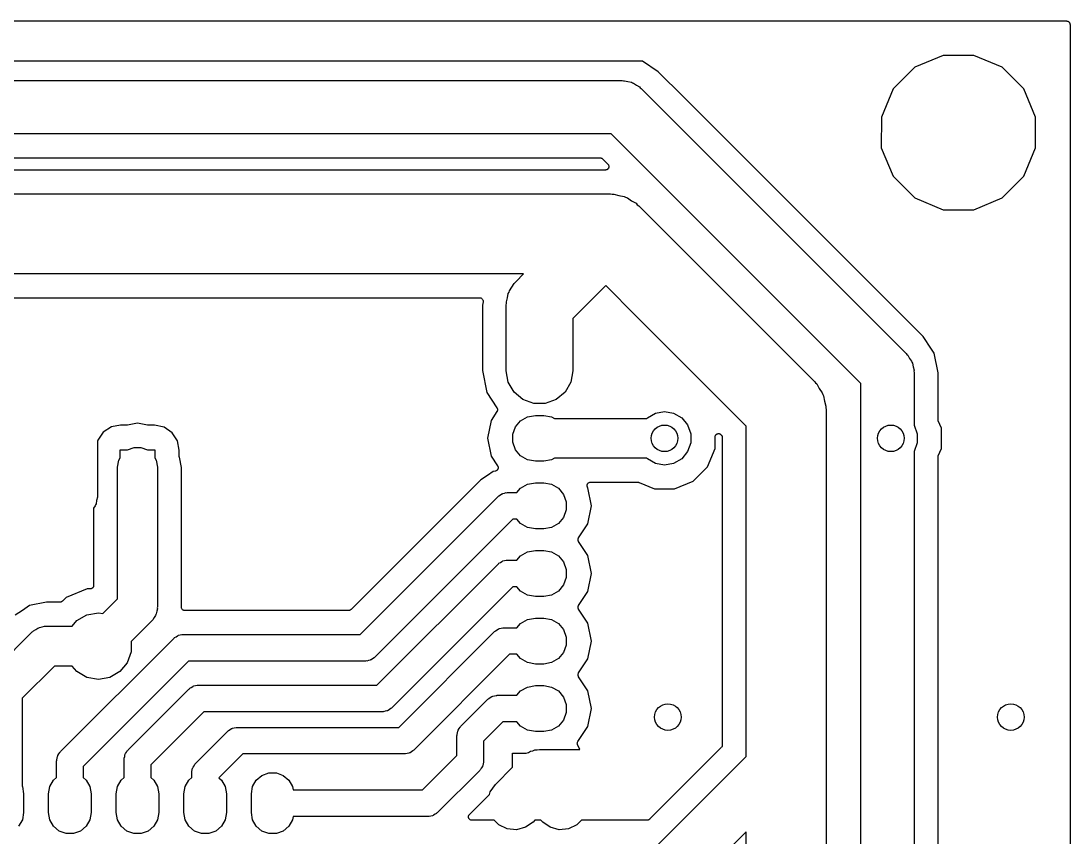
# Model space of a CAD drawing. Extents: x 59.5 to 137.3, y -94.9 to -24.1.
# Drawn here: x 97.85 to 137.29, y -54.8 to -24.13 of the extents above; entities that cross this region are included whole.
import ezdxf

# ---------------------------------------------------------------- set-up
doc = ezdxf.new("R2010")
doc.units = 0
doc.header["$MEASUREMENT"] = 0
doc.layers.add('BLACK', color=7, linetype='CONTINUOUS')

msp = doc.modelspace()

# ---------------------------------------------------------------- linework, layer by layer
at = {"layer": 'Black'}
for p, q in [((59.751, -24.1275), (137.162, -24.1275)), ((137.162, -24.1275), (137.173, -24.1294)), ((137.173, -24.1294), (137.185, -24.1294)), ((137.185, -24.1294), (137.195, -24.1332)), ((137.195, -24.1332), (137.206, -24.1352)), ((137.206, -24.1352), (137.216, -24.1407)), ((137.216, -24.1407), (137.226, -24.1445)), ((137.226, -24.1445), (137.235, -24.1517)), ((137.235, -24.1517), (137.244, -24.1572)), ((137.244, -24.1572), (137.251, -24.1657)), ((137.251, -24.1657), (137.26, -24.1729)), ((137.26, -24.1729), (137.265, -24.1825)), ((137.265, -24.1825), (137.272, -24.191)), ((137.272, -24.191), (137.276, -24.2014)), ((137.276, -24.2014), (137.282, -24.2111)), ((137.282, -24.2111), (137.284, -24.222)), ((137.284, -24.222), (137.288, -24.2324)), ((137.288, -24.2324), (137.288, -24.2436)), ((137.288, -24.2436), (137.29, -24.2545)), ((137.29, -24.2545), (137.29, -94.7445)), ((132.522, -25.4205), (131.455, -25.8611)), ((133.675, -25.4215), (132.522, -25.4205)), ((134.741, -25.8639), (133.675, -25.4215)), ((121.225, -25.642), (77.7201, -25.642)), ((121.812, -26.0338), (121.225, -25.642)), ((131.455, -25.8611), (130.639, -26.6761)), ((135.556, -26.6804), (134.741, -25.8639)), ((78.486, -26.3685), (120.459, -26.3685)), ((120.459, -26.3685), (120.503, -26.3761)), ((120.503, -26.3761), (120.547, -26.3723)), ((120.547, -26.3723), (120.673, -26.4061)), ((120.673, -26.4061), (120.802, -26.4288)), ((122.755, -26.9775), (121.812, -26.0338)), ((120.802, -26.4288), (120.84, -26.4508)), ((120.84, -26.4508), (120.882, -26.4622)), ((120.882, -26.4622), (120.989, -26.5371)), ((120.989, -26.5371), (121.102, -26.6025)), ((121.102, -26.6025), (121.131, -26.6362)), ((121.131, -26.6362), (121.167, -26.6614)), ((121.167, -26.6614), (122.119, -27.6139)), ((130.639, -26.6761), (130.197, -27.7416)), ((135.997, -27.7467), (135.556, -26.6804)), ((122.756, -26.9775), (122.755, -26.9775)), ((124.788, -29.0103), (122.756, -26.9775)), ((122.119, -27.6139), (122.119, -27.6139)), ((122.119, -27.6139), (131.136, -36.6309)), ((130.197, -27.7416), (130.195, -28.8953)), ((135.995, -28.9004), (135.997, -27.7467)), ((120.045, -28.3685), (78.9002, -28.3685)), ((120.705, -29.0281), (120.045, -28.3685)), ((129.429, -37.7522), (120.705, -29.0281)), ((120.705, -29.0281), (120.705, -29.0281)), ((131.764, -35.9857), (124.788, -29.0103)), ((124.788, -29.0103), (124.788, -29.0103)), ((130.195, -28.8953), (130.636, -29.9616)), ((135.553, -29.9659), (135.995, -28.9004)), ((83.1124, -29.2685), (119.62, -29.2685)), ((119.62, -29.2685), (119.625, -29.2695)), ((119.625, -29.2695), (119.631, -29.269)), ((119.631, -29.269), (119.647, -29.2733)), ((119.647, -29.2733), (119.663, -29.2762)), ((119.663, -29.2762), (119.668, -29.279)), ((119.668, -29.279), (119.674, -29.2804)), ((119.674, -29.2804), (119.687, -29.2899)), ((119.687, -29.2899), (119.702, -29.2982)), ((119.702, -29.2982), (119.705, -29.3025)), ((119.705, -29.3025), (119.71, -29.3057)), ((119.71, -29.3057), (119.918, -29.5142)), ((119.918, -29.5142), (119.928, -29.5278)), ((119.928, -29.5278), (119.938, -29.5405)), ((119.938, -29.5405), (119.94, -29.5457)), ((119.94, -29.5457), (119.943, -29.5503)), ((119.943, -29.5503), (119.948, -29.5664)), ((119.948, -29.5664), (119.953, -29.5819)), ((119.828, -29.731), (90.9445, -29.731)), ((119.845, -29.7281), (119.828, -29.731)), ((119.861, -29.7267), (119.845, -29.7281)), ((119.866, -29.7243), (119.861, -29.7267)), ((119.872, -29.7233), (119.866, -29.7243)), ((119.886, -29.715), (119.872, -29.7233)), ((119.901, -29.708), (119.886, -29.715)), ((119.905, -29.7041), (119.901, -29.708)), ((119.91, -29.7013), (119.905, -29.7041)), ((119.921, -29.6886), (119.91, -29.7013)), ((119.932, -29.6768), (119.921, -29.6886)), ((119.935, -29.6718), (119.932, -29.6768)), ((119.938, -29.6675), (119.935, -29.6718)), ((119.944, -29.6519), (119.938, -29.6675)), ((119.951, -29.6369), (119.944, -29.6519)), ((119.952, -29.6313), (119.951, -29.6369)), ((119.953, -29.6261), (119.952, -29.6313)), ((119.953, -29.5819), (119.953, -29.5875)), ((119.953, -29.5875), (119.955, -29.5929)), ((119.955, -29.5929), (119.953, -29.6095)), ((119.953, -29.6095), (119.953, -29.6261)), ((130.636, -29.9616), (131.451, -30.7781)), ((134.737, -30.7809), (135.553, -29.9659)), ((90.932, -30.631), (120.015, -30.631)), ((120.015, -30.631), (120.08, -30.6425)), ((120.08, -30.6425), (120.146, -30.6367)), ((120.146, -30.6367), (120.335, -30.6874)), ((120.335, -30.6874), (120.528, -30.7215)), ((120.528, -30.7215), (120.585, -30.7545)), ((120.585, -30.7545), (120.649, -30.7715)), ((120.649, -30.7715), (120.809, -30.8839)), ((120.809, -30.8839), (120.979, -30.9819)), ((120.979, -30.9819), (121.022, -31.0325)), ((121.022, -31.0325), (121.076, -31.0703)), ((121.076, -31.0703), (123.108, -33.1023)), ((131.451, -30.7781), (132.517, -31.2205)), ((133.67, -31.2215), (134.737, -30.7809)), ((132.517, -31.2205), (133.67, -31.2215)), ((123.108, -33.1023), (127.68, -37.6743)), ((116.747, -33.631), (91.5533, -33.631)), ((116.433, -33.9592), (116.464, -33.9141)), ((116.464, -33.9141), (116.747, -33.631)), ((116.201, -34.3228), (116.215, -34.2697)), ((116.215, -34.2697), (116.309, -34.136)), ((116.309, -34.136), (116.39, -33.9945)), ((116.39, -33.9945), (116.433, -33.9592)), ((119.838, -34.0755), (118.598, -35.3158)), ((120.986, -35.2237), (119.838, -34.0755)), ((91.9787, -34.531), (115.099, -34.531)), ((115.099, -34.531), (115.1, -34.5312)), ((115.1, -34.5312), (115.102, -34.531)), ((115.102, -34.531), (115.122, -34.5351)), ((115.122, -34.5351), (115.142, -34.5387)), ((115.142, -34.5387), (115.143, -34.5394)), ((115.143, -34.5394), (115.145, -34.5396)), ((115.145, -34.5396), (115.163, -34.5504)), ((115.163, -34.5504), (115.18, -34.5607)), ((115.18, -34.5607), (115.181, -34.5618)), ((115.181, -34.5618), (115.183, -34.5625)), ((115.183, -34.5625), (115.196, -34.5786)), ((115.196, -34.5786), (115.209, -34.5945)), ((115.223, -34.6828), (115.198, -34.8105)), ((115.209, -34.5945), (115.209, -34.5958)), ((115.209, -34.5958), (115.21, -34.5969)), ((115.21, -34.5969), (115.217, -34.6165)), ((115.217, -34.6165), (115.224, -34.6359)), ((115.224, -34.6801), (115.223, -34.6814)), ((115.223, -34.6814), (115.223, -34.6828)), ((115.224, -34.6359), (115.224, -34.6374)), ((115.224, -34.6374), (115.224, -34.6387)), ((115.224, -34.6387), (115.224, -34.6594)), ((115.224, -34.6594), (115.224, -34.6801)), ((116.103, -34.6891), (116.145, -34.5313)), ((116.108, -34.7438), (116.103, -34.6891)), ((116.145, -34.5313), (116.173, -34.3705)), ((116.173, -34.3705), (116.201, -34.3228)), ((115.198, -34.8105), (115.198, -37.262)), ((116.098, -34.798), (116.108, -34.7438)), ((116.098, -37.2745), (116.098, -34.798)), ((118.598, -35.3158), (118.598, -37.2745)), ((125.119, -39.3563), (120.986, -35.2237)), ((132.08, -36.4594), (131.764, -35.9857)), ((131.136, -36.6309), (131.161, -36.6669)), ((131.161, -36.6669), (131.195, -36.6952)), ((132.182, -36.6119), (132.08, -36.4594)), ((132.329, -37.3505), (132.182, -36.6119)), ((131.195, -36.6952), (131.26, -36.8084)), ((131.26, -36.8084), (131.335, -36.9154)), ((131.335, -36.9154), (131.347, -36.9579)), ((131.347, -36.9579), (131.369, -36.996)), ((131.369, -36.996), (131.391, -37.1246)), ((115.198, -37.262), (115.364, -38.0963)), ((116.173, -37.702), (116.098, -37.2745)), ((118.598, -37.2745), (118.523, -37.702)), ((131.391, -37.1246), (131.425, -37.2508)), ((131.425, -37.2508), (131.421, -37.2947)), ((131.421, -37.2947), (131.429, -37.338)), ((131.429, -37.338), (131.429, -39.3227)), ((132.329, -39.1049), (132.329, -37.3505)), ((116.39, -38.078), (116.173, -37.702)), ((118.523, -37.702), (118.306, -38.078)), ((127.68, -37.6743), (127.718, -37.7284)), ((127.718, -37.7284), (127.768, -37.7708)), ((127.768, -37.7708), (127.866, -37.9405)), ((129.429, -39.8145), (129.429, -37.7522)), ((115.364, -38.0963), (115.748, -38.671)), ((116.723, -38.357), (116.39, -38.078)), ((118.306, -38.078), (117.973, -38.357)), ((127.866, -37.9405), (127.978, -38.1011)), ((127.978, -38.1011), (127.996, -38.1648)), ((127.996, -38.1648), (128.029, -38.222)), ((128.029, -38.222), (128.063, -38.415)), ((117.131, -38.5055), (116.723, -38.357)), ((117.565, -38.5055), (117.131, -38.5055)), ((117.973, -38.357), (117.565, -38.5055)), ((128.063, -38.415), (128.113, -38.6043)), ((128.113, -38.6043), (128.108, -38.67)), ((115.748, -38.8121), (115.529, -39.1406)), ((115.748, -38.671), (115.751, -38.6787)), ((115.751, -38.8045), (115.748, -38.8121)), ((115.751, -38.6787), (115.756, -38.6854)), ((115.756, -38.7977), (115.751, -38.8045)), ((115.756, -38.6854), (115.76, -38.6987)), ((115.76, -38.7844), (115.756, -38.7977)), ((115.76, -38.6987), (115.766, -38.7114)), ((115.766, -38.7718), (115.76, -38.7844)), ((115.766, -38.7114), (115.766, -38.7197)), ((115.766, -38.7197), (115.769, -38.7278)), ((115.769, -38.7554), (115.766, -38.7634)), ((115.766, -38.7634), (115.766, -38.7718)), ((115.769, -38.7278), (115.768, -38.7416)), ((115.768, -38.7416), (115.769, -38.7554)), ((116.637, -39.1529), (116.896, -39.003)), ((116.896, -39.003), (117.192, -38.9509)), ((117.192, -38.9509), (117.504, -38.9509)), ((117.504, -38.9509), (117.8, -39.003)), ((117.8, -39.003), (117.906, -39.0645)), ((121.402, -39.0455), (121.704, -38.8712)), ((121.704, -38.8712), (122.047, -38.8107)), ((122.047, -38.8107), (122.39, -38.8712)), ((122.39, -38.8712), (122.692, -39.0455)), ((128.108, -38.67), (128.119, -38.735)), ((128.119, -38.735), (128.119, -51.689)), ((101.252, -39.3887), (100.945, -39.5863)), ((101.597, -39.3239), (101.252, -39.3887)), ((101.833, -39.3239), (101.597, -39.3239)), ((101.846, -39.3217), (101.833, -39.3239)), ((101.858, -39.3214), (101.846, -39.3217)), ((102.235, -39.2465), (101.858, -39.3214)), ((102.612, -39.3214), (102.235, -39.2465)), ((102.624, -39.3217), (102.612, -39.3214)), ((102.637, -39.3239), (102.624, -39.3217)), ((102.872, -39.3239), (102.637, -39.3239)), ((103.242, -39.3987), (102.872, -39.3239)), ((103.543, -39.6042), (103.242, -39.3987)), ((115.529, -39.1406), (115.394, -39.8145)), ((116.341, -39.6645), (116.444, -39.3827)), ((116.444, -39.3827), (116.637, -39.1529)), ((117.906, -39.0645), (121.386, -39.0645)), ((121.386, -39.0645), (121.402, -39.0455)), ((122.692, -39.0455), (122.916, -39.3126)), ((122.916, -39.3126), (123.036, -39.6402)), ((125.119, -51.689), (125.119, -39.3563)), ((131.429, -39.3227), (131.545, -39.6402)), ((132.329, -39.1076), (132.329, -39.1049)), ((132.329, -39.1103), (132.329, -39.1076)), ((132.333, -39.1292), (132.329, -39.1103)), ((132.337, -39.1483), (132.333, -39.1292)), ((132.338, -39.1507), (132.337, -39.1483)), ((132.339, -39.1534), (132.338, -39.1507)), ((132.456, -39.4382), (132.339, -39.1534)), ((100.945, -39.5863), (100.74, -39.887)), ((103.74, -39.9113), (103.543, -39.6042)), ((115.394, -39.8145), (115.529, -40.4884)), ((116.341, -39.9645), (116.341, -39.6645)), ((123.036, -39.6402), (123.036, -39.9888)), ((123.947, -39.7637), (123.95, -39.7474)), ((123.947, -40.1941), (123.947, -39.7637)), ((123.95, -39.7474), (123.951, -39.7309)), ((123.951, -39.7309), (123.954, -39.7258)), ((123.954, -39.7258), (123.955, -39.7202)), ((123.955, -39.7202), (123.963, -39.7059)), ((123.963, -39.7059), (123.97, -39.6909)), ((123.97, -39.6909), (123.974, -39.6869)), ((123.974, -39.6869), (123.977, -39.682)), ((123.977, -39.682), (123.99, -39.6714)), ((123.99, -39.6714), (124.001, -39.6597)), ((124.001, -39.6597), (124.006, -39.6573)), ((124.006, -39.6573), (124.011, -39.6537)), ((124.011, -39.6537), (124.026, -39.6481)), ((124.026, -39.6481), (124.041, -39.6411)), ((124.041, -39.6411), (124.047, -39.6406)), ((124.047, -39.6406), (124.052, -39.6387)), ((124.052, -39.6387), (124.069, -39.6387)), ((124.069, -39.6387), (124.085, -39.6372)), ((124.085, -39.6372), (124.091, -39.6387)), ((124.091, -39.6387), (124.096, -39.6387)), ((124.096, -39.6387), (124.112, -39.6444)), ((124.112, -39.6444), (124.128, -39.6487)), ((124.128, -39.6487), (124.132, -39.6519)), ((124.132, -39.6519), (124.138, -39.6538)), ((124.138, -39.6538), (124.15, -39.6645)), ((124.15, -39.6645), (124.164, -39.674)), ((124.164, -39.674), (124.182, -39.6919)), ((124.182, -39.6919), (124.185, -39.6965)), ((124.185, -39.6965), (124.189, -39.7001)), ((124.189, -39.7001), (124.198, -39.7145)), ((124.198, -39.7145), (124.207, -39.728)), ((124.207, -39.728), (124.209, -39.7334)), ((124.209, -39.7334), (124.211, -39.7383)), ((124.211, -39.7383), (124.214, -39.7546)), ((124.214, -39.7546), (124.219, -39.7706)), ((124.219, -39.7706), (124.218, -39.7762)), ((124.218, -39.7762), (124.219, -39.7817)), ((124.219, -39.7817), (124.219, -51.3494)), ((129.429, -58.0373), (129.429, -39.8145)), ((131.545, -39.6402), (131.545, -39.9888)), ((132.456, -40.1941), (132.456, -39.4382)), ((100.74, -39.887), (100.735, -39.9105)), ((100.735, -39.9105), (100.735, -40.894)), ((101.861, -40.244), (102.105, -40.1554)), ((102.105, -40.1554), (102.365, -40.1554)), ((102.365, -40.1554), (102.609, -40.244)), ((103.805, -40.2558), (103.74, -39.9113)), ((116.444, -40.2463), (116.341, -39.9645)), ((123.036, -39.9888), (122.916, -40.3164)), ((123.657, -40.8922), (123.947, -40.1941)), ((131.545, -39.9888), (131.429, -40.3063)), ((132.339, -40.4758), (132.456, -40.1941)), ((101.53, -40.6375), (101.585, -40.5426)), ((101.585, -40.5426), (101.585, -40.244)), ((101.585, -40.244), (101.861, -40.244)), ((102.609, -40.244), (102.885, -40.244)), ((102.885, -40.244), (102.885, -40.5426)), ((102.885, -40.5426), (102.94, -40.6375)), ((103.805, -40.4924), (103.805, -40.2558)), ((103.807, -40.5047), (103.805, -40.4924)), ((103.808, -40.5172), (103.807, -40.5047)), ((103.885, -40.9065), (103.808, -40.5172)), ((115.529, -40.4884), (115.771, -40.8516)), ((116.637, -40.4761), (116.444, -40.2463)), ((116.896, -40.626), (116.637, -40.4761)), ((117.906, -40.5645), (117.8, -40.626)), ((121.386, -40.5645), (117.906, -40.5645)), ((121.402, -40.5835), (121.386, -40.5645)), ((121.704, -40.7578), (121.402, -40.5835)), ((122.692, -40.5835), (122.39, -40.7578)), ((122.916, -40.3164), (122.692, -40.5835)), ((131.429, -40.3063), (131.429, -58.6105)), ((132.329, -40.5188), (132.333, -40.5)), ((132.329, -40.5216), (132.329, -40.5188)), ((132.329, -40.5245), (132.329, -40.5216)), ((132.329, -72.7585), (132.329, -40.5245)), ((132.333, -40.5), (132.337, -40.481)), ((132.337, -40.481), (132.338, -40.4785)), ((132.338, -40.4785), (132.339, -40.4758)), ((100.735, -40.894), (100.735, -41.9335)), ((101.485, -40.894), (101.53, -40.6375)), ((101.485, -45.8437), (101.485, -40.894)), ((102.94, -40.6375), (102.985, -40.894)), ((102.985, -40.894), (102.985, -46.1543)), ((103.885, -46.1543), (103.885, -40.9065)), ((115.758, -41.0072), (115.753, -41.0139)), ((115.765, -41.0017), (115.758, -41.0072)), ((115.771, -40.9895), (115.765, -41.0017)), ((115.771, -40.8516), (115.777, -40.8643)), ((115.779, -40.9783), (115.771, -40.9895)), ((115.777, -40.8643), (115.784, -40.8761)), ((115.782, -40.9703), (115.779, -40.9783)), ((115.786, -40.963), (115.782, -40.9703)), ((115.784, -40.8761), (115.786, -40.8843)), ((115.786, -40.8843), (115.789, -40.892)), ((115.788, -40.9493), (115.786, -40.963)), ((115.792, -40.936), (115.788, -40.9493)), ((115.789, -40.892), (115.79, -40.9058)), ((115.79, -40.9058), (115.793, -40.9194)), ((115.793, -40.9194), (115.791, -40.9277)), ((115.791, -40.9277), (115.792, -40.936)), ((117.192, -40.6781), (116.896, -40.626)), ((117.504, -40.6781), (117.192, -40.6781)), ((117.8, -40.626), (117.504, -40.6781)), ((122.047, -40.8183), (121.704, -40.7578)), ((122.39, -40.7578), (122.047, -40.8183)), ((123.122, -41.4262), (123.657, -40.8922)), ((115.143, -41.3734), (110.265, -46.2513)), ((115.386, -41.2111), (115.143, -41.3734)), ((115.607, -41.0634), (115.386, -41.2111)), ((115.69, -41.0467), (115.607, -41.0634)), ((115.703, -41.0417), (115.69, -41.0467)), ((115.717, -41.0384), (115.703, -41.0417)), ((115.724, -41.0338), (115.717, -41.0384)), ((115.731, -41.0307), (115.724, -41.0338)), ((115.742, -41.0216), (115.731, -41.0307)), ((115.753, -41.0139), (115.742, -41.0216)), ((116.501, -41.8545), (116.637, -41.6929)), ((116.637, -41.6929), (116.896, -41.543)), ((116.896, -41.543), (117.192, -41.4909)), ((117.192, -41.4909), (117.504, -41.4909)), ((117.504, -41.4909), (117.8, -41.543)), ((117.8, -41.543), (118.059, -41.6929)), ((118.059, -41.6929), (118.252, -41.9227)), ((119.134, -41.5777), (119.136, -41.5736)), ((119.136, -41.5956), (119.134, -41.5777)), ((119.136, -41.5694), (119.142, -41.5526)), ((119.136, -41.5736), (119.136, -41.5694)), ((119.136, -41.6136), (119.136, -41.5956)), ((119.137, -41.6175), (119.136, -41.6136)), ((119.137, -41.6217), (119.137, -41.6175)), ((119.145, -41.6381), (119.137, -41.6217)), ((119.142, -41.5526), (119.147, -41.5353)), ((119.151, -41.655), (119.145, -41.6381)), ((119.147, -41.5353), (119.149, -41.5319)), ((119.149, -41.5319), (119.151, -41.528)), ((119.151, -41.528), (119.162, -41.5142)), ((119.153, -41.6582), (119.151, -41.655)), ((119.155, -41.6621), (119.153, -41.6582)), ((119.167, -41.6806), (119.155, -41.6621)), ((119.162, -41.5142), (119.173, -41.4998)), ((119.302, -42.3545), (119.167, -41.6806)), ((119.173, -41.4998), (119.176, -41.4974)), ((119.176, -41.4974), (119.179, -41.4942)), ((119.179, -41.4942), (119.195, -41.4852)), ((119.195, -41.4852), (119.21, -41.4753)), ((119.21, -41.4753), (119.214, -41.4743)), ((119.214, -41.4743), (119.217, -41.4722)), ((119.217, -41.4722), (119.235, -41.469)), ((119.235, -41.469), (119.252, -41.4648)), ((119.252, -41.4648), (119.257, -41.4652)), ((119.257, -41.4652), (119.261, -41.4645)), ((119.261, -41.4645), (121.041, -41.4645)), ((121.041, -41.4645), (121.044, -41.465)), ((121.044, -41.465), (121.046, -41.4646)), ((121.046, -41.4646), (121.065, -41.4688)), ((121.065, -41.4688), (121.084, -41.4722)), ((121.084, -41.4722), (121.087, -41.4736)), ((121.087, -41.4736), (121.09, -41.4742)), ((121.09, -41.4742), (121.667, -41.7142)), ((121.667, -41.7142), (122.423, -41.7148)), ((122.423, -41.7148), (123.122, -41.4262)), ((100.697, -42.1468), (100.675, -42.2755)), ((100.731, -42.0207), (100.697, -42.1468)), ((100.735, -41.9335), (100.727, -41.9768)), ((100.727, -41.9768), (100.731, -42.0207)), ((110.6, -47.1885), (115.788, -42.0009)), ((115.788, -42.0009), (115.806, -41.9883)), ((115.806, -41.9883), (115.82, -41.9715)), ((115.82, -41.9715), (115.877, -41.9388)), ((115.877, -41.9388), (115.93, -41.9013)), ((115.93, -41.9013), (115.951, -41.8957)), ((115.951, -41.8957), (115.97, -41.8847)), ((115.97, -41.8847), (116.035, -41.8733)), ((116.035, -41.8733), (116.098, -41.8564)), ((116.098, -41.8564), (116.12, -41.8583)), ((116.12, -41.8583), (116.141, -41.8545)), ((116.141, -41.8545), (116.501, -41.8545)), ((118.252, -41.9227), (118.355, -42.2045)), ((100.641, -42.3561), (100.585, -42.4365)), ((100.585, -42.4365), (100.585, -45.3481)), ((100.653, -42.3136), (100.641, -42.3561)), ((100.675, -42.2755), (100.653, -42.3136)), ((118.355, -42.5045), (118.252, -42.7863)), ((118.355, -42.2045), (118.355, -42.5045)), ((119.167, -43.0284), (119.302, -42.3545)), ((116.349, -42.8545), (111.161, -48.0421)), ((116.501, -42.8545), (116.349, -42.8545)), ((116.637, -43.0161), (116.501, -42.8545)), ((118.252, -42.7863), (118.059, -43.0161)), ((116.896, -43.166), (116.637, -43.0161)), ((117.192, -43.2181), (116.896, -43.166)), ((117.504, -43.2181), (117.192, -43.2181)), ((117.8, -43.166), (117.504, -43.2181)), ((118.059, -43.0161), (117.8, -43.166)), ((118.816, -43.5539), (119.167, -43.0284)), ((118.796, -43.6107), (118.798, -43.6027)), ((118.797, -43.6245), (118.796, -43.6107)), ((118.796, -43.6383), (118.797, -43.6245)), ((118.798, -43.6463), (118.796, -43.6383)), ((118.798, -43.6027), (118.799, -43.5943)), ((118.799, -43.6547), (118.798, -43.6463)), ((118.799, -43.5943), (118.804, -43.5816)), ((118.804, -43.6674), (118.799, -43.6547)), ((118.804, -43.5816), (118.808, -43.5683)), ((118.808, -43.6807), (118.804, -43.6674)), ((118.808, -43.5683), (118.813, -43.5616)), ((118.813, -43.6874), (118.808, -43.6807)), ((118.813, -43.5616), (118.816, -43.5539)), ((118.816, -43.6951), (118.813, -43.6874)), ((119.167, -44.2206), (118.816, -43.6951)), ((116.637, -44.2329), (116.896, -44.083)), ((116.896, -44.083), (117.192, -44.0309)), ((117.192, -44.0309), (117.504, -44.0309)), ((117.504, -44.0309), (117.8, -44.083)), ((117.8, -44.083), (118.059, -44.2329)), ((111.235, -49.0935), (115.788, -44.5409)), ((115.788, -44.5409), (115.806, -44.5283)), ((115.806, -44.5283), (115.82, -44.5115)), ((115.82, -44.5115), (115.877, -44.4788)), ((115.877, -44.4788), (115.93, -44.4413)), ((115.93, -44.4413), (115.951, -44.4357)), ((115.951, -44.4357), (115.97, -44.4247)), ((115.97, -44.4247), (116.035, -44.4133)), ((116.035, -44.4133), (116.098, -44.3964)), ((116.098, -44.3964), (116.12, -44.3983)), ((116.12, -44.3983), (116.141, -44.3945)), ((116.141, -44.3945), (116.501, -44.3945)), ((116.501, -44.3945), (116.637, -44.2329)), ((118.059, -44.2329), (118.252, -44.4627)), ((118.252, -44.4627), (118.355, -44.7445)), ((119.302, -44.8945), (119.167, -44.2206)), ((118.355, -44.7445), (118.355, -45.0445)), ((119.167, -45.5684), (119.302, -44.8945)), ((100.585, -45.3481), (100.583, -45.359)), ((118.252, -45.3263), (118.059, -45.5561)), ((118.355, -45.0445), (118.252, -45.3263)), ((100.339, -45.4749), (99.5482, -45.8015)), ((100.458, -45.4751), (100.339, -45.4749)), ((100.469, -45.4731), (100.458, -45.4751)), ((100.48, -45.4731), (100.469, -45.4731)), ((100.49, -45.4693), (100.48, -45.4731)), ((100.501, -45.4674), (100.49, -45.4693)), ((100.511, -45.4619), (100.501, -45.4674)), ((100.521, -45.458), (100.511, -45.4619)), ((100.53, -45.4509), (100.521, -45.458)), ((100.54, -45.4454), (100.53, -45.4509)), ((100.547, -45.4369), (100.54, -45.4454)), ((100.555, -45.4297), (100.547, -45.4369)), ((100.561, -45.4201), (100.555, -45.4297)), ((100.568, -45.4116), (100.561, -45.4201)), ((100.572, -45.4012), (100.568, -45.4116)), ((100.577, -45.3915), (100.572, -45.4012)), ((100.579, -45.3806), (100.577, -45.3915)), ((100.583, -45.3702), (100.579, -45.3806)), ((100.583, -45.359), (100.583, -45.3702)), ((116.349, -45.3945), (111.796, -49.9471)), ((116.501, -45.3945), (116.349, -45.3945)), ((116.637, -45.5561), (116.501, -45.3945)), ((116.896, -45.706), (116.637, -45.5561)), ((117.192, -45.7581), (116.896, -45.706)), ((117.8, -45.706), (117.504, -45.7581)), ((118.059, -45.5561), (117.8, -45.706)), ((118.816, -46.0939), (119.167, -45.5684)), ((98.1755, -46.1029), (97.9083, -46.2815)), ((98.8185, -45.975), (98.1755, -46.1029)), ((99.3219, -45.975), (98.8185, -45.975)), ((99.3274, -45.974), (99.3219, -45.975)), ((99.3329, -45.9745), (99.3274, -45.974)), ((99.349, -45.9702), (99.3329, -45.9745)), ((99.3654, -45.9673), (99.349, -45.9702)), ((99.3701, -45.9646), (99.3654, -45.9673)), ((99.3755, -45.9631), (99.3701, -45.9646)), ((99.3891, -45.9536), (99.3755, -45.9631)), ((99.4036, -45.9453), (99.3891, -45.9536)), ((99.4071, -45.941), (99.4036, -45.9453)), ((99.4116, -45.9379), (99.4071, -45.941)), ((99.5482, -45.8015), (99.4116, -45.9379)), ((100.929, -46.3996), (101.485, -45.8437)), ((117.504, -45.7581), (117.192, -45.7581)), ((118.798, -46.1427), (118.799, -46.1343)), ((118.799, -46.1343), (118.804, -46.1216)), ((118.804, -46.1216), (118.808, -46.1083)), ((118.808, -46.1083), (118.813, -46.1016)), ((118.813, -46.1016), (118.816, -46.0939)), ((97.9083, -46.2815), (97.6304, -46.4671)), ((99.958, -46.664), (100.335, -46.4462)), ((100.335, -46.4462), (100.764, -46.3705)), ((100.764, -46.3705), (100.929, -46.3996)), ((102.915, -46.4713), (102.859, -46.5516)), ((102.923, -46.4394), (102.915, -46.4713)), ((102.94, -46.4109), (102.923, -46.4394)), ((102.957, -46.3144), (102.94, -46.4109)), ((102.982, -46.2197), (102.957, -46.3144)), ((102.985, -46.1543), (102.979, -46.1868)), ((102.979, -46.1868), (102.982, -46.2197)), ((103.886, -46.1572), (103.885, -46.1543)), ((103.885, -46.1808), (103.886, -46.1602)), ((103.886, -46.1822), (103.885, -46.1808)), ((103.886, -46.1602), (103.886, -46.1572)), ((103.886, -46.1836), (103.886, -46.1822)), ((103.893, -46.203), (103.886, -46.1836)), ((103.899, -46.2226), (103.893, -46.203)), ((103.9, -46.2237), (103.899, -46.2226)), ((103.901, -46.225), (103.9, -46.2237)), ((103.914, -46.2408), (103.901, -46.225)), ((103.927, -46.257), (103.914, -46.2408)), ((103.928, -46.2577), (103.927, -46.257)), ((103.929, -46.2588), (103.928, -46.2577)), ((103.947, -46.2691), (103.929, -46.2588)), ((103.965, -46.2799), (103.947, -46.2691)), ((103.966, -46.2801), (103.965, -46.2799)), ((103.967, -46.2808), (103.966, -46.2801)), ((103.988, -46.2844), (103.967, -46.2808)), ((104.008, -46.2885), (103.988, -46.2844)), ((104.009, -46.2883), (104.008, -46.2885)), ((104.011, -46.2885), (104.009, -46.2883)), ((110.175, -46.2885), (104.011, -46.2885)), ((110.18, -46.2875), (110.175, -46.2885)), ((110.186, -46.288), (110.18, -46.2875)), ((110.202, -46.2837), (110.186, -46.288)), ((110.218, -46.2808), (110.202, -46.2837)), ((110.223, -46.278), (110.218, -46.2808)), ((110.229, -46.2766), (110.223, -46.278)), ((110.242, -46.2671), (110.229, -46.2766)), ((110.257, -46.2588), (110.242, -46.2671)), ((110.26, -46.2545), (110.257, -46.2588)), ((110.265, -46.2513), (110.26, -46.2545)), ((118.796, -46.1507), (118.798, -46.1427)), ((118.797, -46.1645), (118.796, -46.1507)), ((118.796, -46.1783), (118.797, -46.1645)), ((118.798, -46.1863), (118.796, -46.1783)), ((118.799, -46.1947), (118.798, -46.1863)), ((118.804, -46.2074), (118.799, -46.1947)), ((118.808, -46.2207), (118.804, -46.2074)), ((118.813, -46.2274), (118.808, -46.2207)), ((118.816, -46.2351), (118.813, -46.2274)), ((119.167, -46.7606), (118.816, -46.2351)), ((98.5209, -46.9367), (98.5495, -46.9202)), ((98.5495, -46.9202), (98.646, -46.9032)), ((98.646, -46.9032), (98.7406, -46.8779)), ((98.7406, -46.8779), (98.7735, -46.8807)), ((98.7735, -46.8807), (98.806, -46.875)), ((98.806, -46.875), (99.781, -46.875)), ((99.781, -46.875), (99.958, -46.664)), ((102.765, -46.6847), (102, -47.4503)), ((102.784, -46.6576), (102.765, -46.6847)), ((102.81, -46.6364), (102.784, -46.6576)), ((102.859, -46.5516), (102.81, -46.6364)), ((116.501, -46.9345), (116.637, -46.7729)), ((116.637, -46.7729), (116.896, -46.623)), ((116.896, -46.623), (117.192, -46.5709)), ((117.192, -46.5709), (117.504, -46.5709)), ((117.504, -46.5709), (117.8, -46.623)), ((117.8, -46.623), (118.059, -46.7729)), ((118.059, -46.7729), (118.252, -47.0027)), ((119.302, -47.4345), (119.167, -46.7606)), ((96.6247, -48.7457), (98.2757, -47.0947)), ((98.2757, -47.0947), (98.3027, -47.0757)), ((98.3027, -47.0757), (98.3239, -47.0505)), ((98.3239, -47.0505), (98.4088, -47.0015)), ((98.4088, -47.0015), (98.489, -46.9453)), ((98.489, -46.9453), (98.5209, -46.9367)), ((103.614, -47.3223), (103.628, -47.3055)), ((103.628, -47.3055), (103.685, -47.2728)), ((103.685, -47.2728), (103.738, -47.2353)), ((103.738, -47.2353), (103.759, -47.2297)), ((103.759, -47.2297), (103.778, -47.2187)), ((103.778, -47.2187), (103.843, -47.2073)), ((103.843, -47.2073), (103.906, -47.1904)), ((103.906, -47.1904), (103.928, -47.1923)), ((103.928, -47.1923), (103.95, -47.1885)), ((103.95, -47.1885), (110.6, -47.1885)), ((112.061, -50.681), (115.661, -47.0809)), ((115.661, -47.0809), (115.679, -47.0683)), ((115.679, -47.0683), (115.693, -47.0515)), ((115.693, -47.0515), (115.75, -47.0188)), ((115.75, -47.0188), (115.803, -46.9813)), ((115.803, -46.9813), (115.824, -46.9757)), ((115.824, -46.9757), (115.843, -46.9647)), ((115.843, -46.9647), (115.908, -46.9533)), ((115.908, -46.9533), (115.971, -46.9364)), ((115.971, -46.9364), (115.993, -46.9383)), ((115.993, -46.9383), (116.014, -46.9345)), ((116.014, -46.9345), (116.501, -46.9345)), ((118.252, -47.0027), (118.355, -47.2845)), ((118.355, -47.2845), (118.355, -47.5845)), ((99.3414, -51.5894), (103.596, -47.3349)), ((102, -47.4503), (102, -47.8428)), ((103.596, -47.3349), (103.614, -47.3223)), ((118.355, -47.5845), (118.252, -47.8663)), ((119.167, -48.1084), (119.302, -47.4345)), ((102, -47.8428), (101.851, -48.2522)), ((111.072, -48.1042), (111.019, -48.1417)), ((111.129, -48.0715), (111.072, -48.1042)), ((111.143, -48.0547), (111.129, -48.0715)), ((111.161, -48.0421), (111.143, -48.0547)), ((116.222, -47.9345), (112.622, -51.5346)), ((116.501, -47.9345), (116.222, -47.9345)), ((116.637, -48.0961), (116.501, -47.9345)), ((116.896, -48.246), (116.637, -48.0961)), ((118.059, -48.0961), (117.8, -48.246)), ((118.252, -47.8663), (118.059, -48.0961)), ((118.816, -48.6339), (119.167, -48.1084)), ((99.1167, -48.375), (97.905, -49.5867)), ((99.781, -48.375), (99.1167, -48.375)), ((99.958, -48.586), (99.781, -48.375)), ((104.157, -48.1885), (100.195, -52.1501)), ((101.851, -48.2522), (101.571, -48.586)), ((110.807, -48.1885), (104.157, -48.1885)), ((110.829, -48.1847), (110.807, -48.1885)), ((110.851, -48.1866), (110.829, -48.1847)), ((110.914, -48.1697), (110.851, -48.1866)), ((110.979, -48.1583), (110.914, -48.1697)), ((110.998, -48.1473), (110.979, -48.1583)), ((111.019, -48.1417), (110.998, -48.1473)), ((117.192, -48.2981), (116.896, -48.246)), ((117.504, -48.2981), (117.192, -48.2981)), ((117.8, -48.246), (117.504, -48.2981)), ((100.335, -48.8038), (99.958, -48.586)), ((100.764, -48.8795), (100.335, -48.8038)), ((101.193, -48.8038), (100.764, -48.8795)), ((101.571, -48.586), (101.193, -48.8038)), ((118.796, -48.6907), (118.798, -48.6827)), ((118.797, -48.7045), (118.796, -48.6907)), ((118.796, -48.7183), (118.797, -48.7045)), ((118.798, -48.7263), (118.796, -48.7183)), ((118.798, -48.6827), (118.799, -48.6743)), ((118.799, -48.7347), (118.798, -48.7263)), ((118.799, -48.6743), (118.804, -48.6616)), ((118.804, -48.7474), (118.799, -48.7347)), ((118.804, -48.6616), (118.808, -48.6483)), ((118.808, -48.7607), (118.804, -48.7474)), ((118.808, -48.6483), (118.813, -48.6416)), ((118.813, -48.7674), (118.808, -48.7607)), ((118.813, -48.6416), (118.816, -48.6339)), ((118.816, -48.7751), (118.813, -48.7674)), ((119.167, -49.3006), (118.816, -48.7751)), ((101.881, -51.5259), (104.167, -49.2399)), ((104.167, -49.2399), (104.185, -49.2273)), ((104.185, -49.2273), (104.2, -49.2105)), ((104.2, -49.2105), (104.256, -49.1778)), ((104.256, -49.1778), (104.31, -49.1403)), ((104.31, -49.1403), (104.331, -49.1347)), ((104.331, -49.1347), (104.35, -49.1237)), ((104.35, -49.1237), (104.414, -49.1123)), ((104.414, -49.1123), (104.477, -49.0954)), ((104.477, -49.0954), (104.499, -49.0973)), ((104.499, -49.0973), (104.521, -49.0935)), ((104.521, -49.0935), (111.235, -49.0935)), ((116.637, -49.3129), (116.896, -49.163)), ((116.896, -49.163), (117.192, -49.1109)), ((117.192, -49.1109), (117.504, -49.1109)), ((117.504, -49.1109), (117.8, -49.163)), ((117.8, -49.163), (118.059, -49.3129)), ((97.905, -49.5867), (97.905, -52.8995)), ((114.391, -50.6369), (115.407, -49.6209)), ((115.407, -49.6209), (115.425, -49.6083)), ((115.425, -49.6083), (115.439, -49.5915)), ((115.439, -49.5915), (115.496, -49.5588)), ((115.496, -49.5588), (115.549, -49.5213)), ((115.549, -49.5213), (115.57, -49.5157)), ((115.57, -49.5157), (115.589, -49.5047)), ((115.589, -49.5047), (115.654, -49.4933)), ((115.654, -49.4933), (115.717, -49.4764)), ((115.717, -49.4764), (115.739, -49.4783)), ((115.739, -49.4783), (115.76, -49.4745)), ((115.76, -49.4745), (116.501, -49.4745)), ((116.501, -49.4745), (116.637, -49.3129)), ((118.059, -49.3129), (118.252, -49.5427)), ((118.252, -49.5427), (118.355, -49.8245)), ((119.302, -49.9745), (119.167, -49.3006)), ((111.549, -50.0747), (111.486, -50.0916)), ((111.614, -50.0633), (111.549, -50.0747)), ((111.633, -50.0523), (111.614, -50.0633)), ((111.654, -50.0467), (111.633, -50.0523)), ((111.707, -50.0092), (111.654, -50.0467)), ((111.764, -49.9765), (111.707, -50.0092)), ((111.778, -49.9597), (111.764, -49.9765)), ((111.796, -49.9471), (111.778, -49.9597)), ((118.355, -49.8245), (118.355, -50.1245)), ((119.167, -50.6484), (119.302, -49.9745)), ((104.728, -50.0935), (102.735, -52.0866)), ((111.442, -50.0935), (104.728, -50.0935)), ((111.464, -50.0897), (111.442, -50.0935)), ((111.486, -50.0916), (111.464, -50.0897)), ((115.968, -50.4745), (115.244, -51.1976)), ((116.501, -50.4745), (115.968, -50.4745)), ((116.637, -50.6361), (116.501, -50.4745)), ((118.252, -50.4063), (118.059, -50.6361)), ((118.355, -50.1245), (118.252, -50.4063)), ((104.421, -52.0339), (105.628, -50.8274)), ((105.628, -50.8274), (105.646, -50.8148)), ((105.646, -50.8148), (105.66, -50.798)), ((105.66, -50.798), (105.717, -50.7653)), ((105.717, -50.7653), (105.77, -50.7278)), ((105.77, -50.7278), (105.791, -50.7222)), ((105.791, -50.7222), (105.81, -50.7112)), ((105.81, -50.7112), (105.875, -50.6998)), ((105.875, -50.6998), (105.938, -50.6829)), ((105.938, -50.6829), (105.96, -50.6848)), ((105.96, -50.6848), (105.981, -50.681)), ((105.981, -50.681), (112.061, -50.681)), ((114.263, -50.8838), (114.275, -50.8195)), ((114.275, -50.8195), (114.286, -50.8004)), ((114.286, -50.8004), (114.291, -50.7792)), ((114.291, -50.7792), (114.329, -50.7257)), ((114.329, -50.7257), (114.361, -50.6691)), ((114.361, -50.6691), (114.378, -50.655)), ((114.378, -50.655), (114.391, -50.6369)), ((116.896, -50.786), (116.637, -50.6361)), ((117.192, -50.8381), (116.896, -50.786)), ((117.504, -50.8381), (117.192, -50.8381)), ((117.8, -50.786), (117.504, -50.8381)), ((118.059, -50.6361), (117.8, -50.786)), ((118.79, -51.2137), (119.167, -50.6484)), ((114.244, -50.9905), (114.248, -50.9688)), ((114.244, -51.7359), (114.244, -50.9905)), ((114.246, -50.9469), (114.263, -50.8838)), ((114.248, -50.9688), (114.246, -50.9469)), ((115.244, -51.1976), (115.244, -51.943)), ((118.771, -51.2747), (118.772, -51.2541)), ((118.772, -51.2541), (118.773, -51.2528)), ((118.773, -51.2514), (118.781, -51.2327)), ((118.773, -51.2528), (118.773, -51.2514)), ((118.781, -51.2327), (118.79, -51.2137)), ((99.2793, -51.6782), (99.312, -51.6216)), ((99.312, -51.6216), (99.3288, -51.6075)), ((99.3288, -51.6075), (99.3414, -51.5894)), ((101.782, -51.6682), (101.819, -51.6147)), ((101.819, -51.6147), (101.852, -51.5581)), ((101.852, -51.5581), (101.869, -51.544)), ((101.869, -51.544), (101.881, -51.5259)), ((112.439, -51.6508), (112.375, -51.6622)), ((112.458, -51.6398), (112.439, -51.6508)), ((112.479, -51.6342), (112.458, -51.6398)), ((112.533, -51.5967), (112.479, -51.6342)), ((112.589, -51.564), (112.533, -51.5967)), ((112.604, -51.5472), (112.589, -51.564)), ((112.622, -51.5346), (112.604, -51.5472)), ((116.332, -52.1798), (116.332, -51.6509)), ((116.332, -51.6509), (116.845, -51.6509)), ((116.845, -51.6509), (116.848, -51.6485)), ((116.848, -51.6485), (116.93, -51.6186)), ((116.93, -51.6186), (117.006, -51.5748)), ((117.006, -51.5748), (117.092, -51.5596)), ((117.092, -51.5596), (117.174, -51.5297)), ((117.174, -51.5297), (117.262, -51.5297)), ((117.262, -51.5297), (117.348, -51.5145)), ((117.348, -51.5145), (118.857, -51.5145)), ((118.769, -51.2953), (118.771, -51.2747)), ((118.769, -51.2967), (118.769, -51.2953)), ((118.769, -51.2981), (118.769, -51.2967)), ((118.775, -51.3179), (118.769, -51.2981)), ((118.78, -51.3379), (118.775, -51.3179)), ((118.781, -51.3391), (118.78, -51.3379)), ((118.781, -51.3404), (118.781, -51.3391)), ((118.79, -51.3523), (118.781, -51.3404)), ((118.857, -51.5145), (118.79, -51.3523)), ((124.182, -51.4392), (121.488, -54.1333)), ((124.185, -51.4346), (124.182, -51.4392)), ((124.189, -51.431), (124.185, -51.4346)), ((124.198, -51.4167), (124.189, -51.431)), ((124.207, -51.4031), (124.198, -51.4167)), ((124.209, -51.3977), (124.207, -51.4031)), ((124.211, -51.3928), (124.209, -51.3977)), ((124.214, -51.3765), (124.211, -51.3928)), ((124.219, -51.3605), (124.214, -51.3765)), ((124.219, -51.3494), (124.218, -51.3549)), ((124.218, -51.3549), (124.219, -51.3605)), ((99.195, -51.943), (99.1988, -51.9213)), ((99.195, -52.5672), (99.195, -51.943)), ((99.1969, -51.8994), (99.2138, -51.8363)), ((99.1988, -51.9213), (99.1969, -51.8994)), ((99.2138, -51.8363), (99.2252, -51.772)), ((99.2252, -51.772), (99.2362, -51.7529)), ((99.2362, -51.7529), (99.2418, -51.7317)), ((99.2418, -51.7317), (99.2793, -51.6782)), ((101.735, -51.8795), (101.739, -51.8578)), ((101.735, -52.5672), (101.735, -51.8795)), ((101.737, -51.8359), (101.754, -51.7728)), ((101.739, -51.8578), (101.737, -51.8359)), ((101.754, -51.7728), (101.765, -51.7085)), ((101.765, -51.7085), (101.776, -51.6894)), ((101.776, -51.6894), (101.782, -51.6682)), ((104.392, -52.0661), (104.409, -52.052)), ((104.409, -52.052), (104.421, -52.0339)), ((106.189, -51.681), (105.29, -52.5797)), ((112.268, -51.681), (106.189, -51.681)), ((112.29, -51.6772), (112.268, -51.681)), ((112.312, -51.6791), (112.29, -51.6772)), ((112.375, -51.6622), (112.312, -51.6791)), ((112.95, -53.0305), (114.244, -51.7359)), ((115.226, -52.0497), (115.214, -52.114)), ((115.243, -51.9866), (115.226, -52.0497)), ((115.244, -51.943), (115.241, -51.9647)), ((115.241, -51.9647), (115.243, -51.9866)), ((121.823, -55.0705), (125.119, -51.7748)), ((125.119, -51.7748), (125.119, -51.689)), ((128.119, -51.689), (128.119, -71.6915)), ((100.195, -52.1501), (100.195, -52.5672)), ((102.735, -52.0866), (102.735, -52.5672)), ((104.275, -52.3875), (104.279, -52.3658)), ((104.275, -52.5672), (104.275, -52.3875)), ((104.277, -52.3439), (104.294, -52.2808)), ((104.279, -52.3658), (104.277, -52.3439)), ((104.294, -52.2808), (104.305, -52.2165)), ((104.305, -52.2165), (104.316, -52.1974)), ((104.316, -52.1974), (104.322, -52.1762)), ((104.322, -52.1762), (104.359, -52.1227)), ((104.359, -52.1227), (104.392, -52.0661)), ((106.915, -52.4833), (107.176, -52.3883)), ((107.176, -52.3883), (107.454, -52.3883)), ((107.454, -52.3883), (107.715, -52.4833)), ((115.098, -52.2966), (113.511, -53.8841)), ((115.111, -52.2785), (115.098, -52.2966)), ((115.128, -52.2644), (115.111, -52.2785)), ((115.16, -52.2078), (115.128, -52.2644)), ((115.198, -52.1543), (115.16, -52.2078)), ((115.203, -52.1331), (115.198, -52.1543)), ((115.214, -52.114), (115.203, -52.1331)), ((115.688, -52.8234), (116.332, -52.1798)), ((98.9432, -52.9025), (99.0822, -52.6619)), ((99.0822, -52.6619), (99.195, -52.5672)), ((100.195, -52.5672), (100.308, -52.6619)), ((100.308, -52.6619), (100.447, -52.9025)), ((101.483, -52.9025), (101.622, -52.6619)), ((101.622, -52.6619), (101.735, -52.5672)), ((102.735, -52.5672), (102.848, -52.6619)), ((102.848, -52.6619), (102.987, -52.9025)), ((104.023, -52.9025), (104.162, -52.6619)), ((104.162, -52.6619), (104.275, -52.5672)), ((105.29, -52.5797), (105.388, -52.6619)), ((105.388, -52.6619), (105.527, -52.9025)), ((106.563, -52.9025), (106.702, -52.6619)), ((106.702, -52.6619), (106.915, -52.4833)), ((107.715, -52.4833), (107.928, -52.6619)), ((107.928, -52.6619), (108.067, -52.9025)), ((115.489, -53.1079), (115.688, -52.8234)), ((97.905, -52.8995), (97.9068, -52.9025)), ((97.9068, -52.9025), (97.955, -53.1761)), ((97.955, -53.1761), (97.955, -53.8849)), ((98.895, -53.1761), (98.9432, -52.9025)), ((98.895, -53.8849), (98.895, -53.1761)), ((100.447, -52.9025), (100.495, -53.1761)), ((100.495, -53.1761), (100.495, -53.8849)), ((101.435, -53.1761), (101.483, -52.9025)), ((101.435, -53.8849), (101.435, -53.1761)), ((102.987, -52.9025), (103.035, -53.1761)), ((103.035, -53.1761), (103.035, -53.8849)), ((103.975, -53.1761), (104.023, -52.9025)), ((103.975, -53.8849), (103.975, -53.1761)), ((105.527, -52.9025), (105.575, -53.1761)), ((105.575, -53.1761), (105.575, -53.8849)), ((106.515, -53.1761), (106.563, -52.9025)), ((106.515, -53.8849), (106.515, -53.1761)), ((108.067, -52.9025), (108.089, -53.0305)), ((108.089, -53.0305), (112.95, -53.0305)), ((114.714, -53.9537), (115.463, -53.2039)), ((115.463, -53.2039), (115.489, -53.1079)), ((97.955, -53.8849), (97.9068, -54.1585)), ((98.9432, -54.1585), (98.895, -53.8849)), ((100.495, -53.8849), (100.447, -54.1585)), ((101.483, -54.1585), (101.435, -53.8849)), ((103.035, -53.8849), (102.987, -54.1585)), ((104.023, -54.1585), (103.975, -53.8849)), ((105.575, -53.8849), (105.527, -54.1585)), ((106.563, -54.1585), (106.515, -53.8849)), ((113.264, -54.0117), (113.201, -54.0286)), ((113.328, -54.0003), (113.264, -54.0117)), ((113.347, -53.9893), (113.328, -54.0003)), ((113.368, -53.9837), (113.347, -53.9893)), ((113.422, -53.9462), (113.368, -53.9837)), ((113.478, -53.9135), (113.422, -53.9462)), ((113.493, -53.8967), (113.478, -53.9135)), ((113.511, -53.8841), (113.493, -53.8967)), ((114.678, -54.0214), (114.684, -54.0059)), ((114.678, -54.027), (114.678, -54.0214)), ((114.684, -54.0059), (114.688, -53.9898)), ((114.688, -53.9898), (114.692, -53.9853)), ((114.692, -53.9853), (114.694, -53.98)), ((114.694, -53.98), (114.704, -53.9673)), ((114.704, -53.9673), (114.714, -53.9537)), ((97.9068, -54.1585), (97.7678, -54.3991)), ((99.0822, -54.3991), (98.9432, -54.1585)), ((99.295, -54.5777), (99.0822, -54.3991)), ((100.308, -54.3991), (100.095, -54.5777)), ((100.447, -54.1585), (100.308, -54.3991)), ((101.622, -54.3991), (101.483, -54.1585)), ((101.835, -54.5777), (101.622, -54.3991)), ((102.848, -54.3991), (102.635, -54.5777)), ((102.987, -54.1585), (102.848, -54.3991)), ((104.162, -54.3991), (104.023, -54.1585)), ((104.375, -54.5777), (104.162, -54.3991)), ((105.388, -54.3991), (105.175, -54.5777)), ((105.527, -54.1585), (105.388, -54.3991)), ((106.702, -54.3991), (106.563, -54.1585)), ((106.915, -54.5777), (106.702, -54.3991)), ((107.928, -54.3991), (107.715, -54.5777)), ((108.067, -54.1585), (107.928, -54.3991)), ((108.089, -54.0305), (108.067, -54.1585)), ((113.157, -54.0305), (108.089, -54.0305)), ((113.179, -54.0267), (113.157, -54.0305)), ((113.201, -54.0286), (113.179, -54.0267)), ((114.677, -54.0324), (114.678, -54.027)), ((114.678, -54.049), (114.677, -54.0324)), ((114.678, -54.0656), (114.678, -54.049)), ((114.68, -54.0708), (114.678, -54.0656)), ((114.681, -54.0764), (114.68, -54.0708)), ((114.688, -54.0914), (114.681, -54.0764)), ((114.694, -54.107), (114.688, -54.0914)), ((114.697, -54.1113), (114.694, -54.107)), ((114.699, -54.1163), (114.697, -54.1113)), ((114.711, -54.1281), (114.699, -54.1163)), ((114.722, -54.1408), (114.711, -54.1281)), ((114.727, -54.1436), (114.722, -54.1408)), ((114.731, -54.1475), (114.727, -54.1436)), ((114.746, -54.1545), (114.731, -54.1475)), ((114.76, -54.1628), (114.746, -54.1545)), ((114.766, -54.1638), (114.76, -54.1628)), ((114.771, -54.1662), (114.766, -54.1638)), ((114.787, -54.1676), (114.771, -54.1662)), ((114.804, -54.1705), (114.787, -54.1676)), ((115.643, -54.1705), (114.804, -54.1705)), ((115.822, -54.3497), (115.643, -54.1705)), ((116.137, -54.4964), (115.822, -54.3497)), ((117.103, -54.2376), (116.818, -54.4368)), ((117.17, -54.1705), (117.103, -54.2376)), ((117.399, -54.1705), (117.17, -54.1705)), ((117.466, -54.2376), (117.399, -54.1705)), ((117.751, -54.4368), (117.466, -54.2376)), ((118.747, -54.3497), (118.432, -54.4964)), ((118.926, -54.1705), (118.747, -54.3497)), ((121.398, -54.1705), (118.926, -54.1705)), ((121.403, -54.1695), (121.398, -54.1705)), ((121.409, -54.17), (121.403, -54.1695)), ((121.425, -54.1657), (121.409, -54.17)), ((121.441, -54.1628), (121.425, -54.1657)), ((121.446, -54.16), (121.441, -54.1628)), ((121.452, -54.1586), (121.446, -54.16)), ((121.465, -54.1491), (121.452, -54.1586)), ((121.48, -54.1408), (121.465, -54.1491)), ((121.483, -54.1365), (121.48, -54.1408)), ((121.488, -54.1333), (121.483, -54.1365)), ((99.5561, -54.6727), (99.295, -54.5777)), ((99.8339, -54.6727), (99.5561, -54.6727)), ((100.095, -54.5777), (99.8339, -54.6727)), ((102.096, -54.6727), (101.835, -54.5777)), ((102.374, -54.6727), (102.096, -54.6727)), ((102.635, -54.5777), (102.374, -54.6727)), ((104.636, -54.6727), (104.375, -54.5777)), ((104.914, -54.6727), (104.636, -54.6727)), ((105.175, -54.5777), (104.914, -54.6727)), ((107.176, -54.6727), (106.915, -54.5777)), ((107.454, -54.6727), (107.176, -54.6727)), ((107.715, -54.5777), (107.454, -54.6727)), ((116.483, -54.5267), (116.137, -54.4964)), ((116.818, -54.4368), (116.483, -54.5267)), ((118.086, -54.5267), (117.751, -54.4368)), ((118.432, -54.4964), (118.086, -54.5267)), ((125.119, -54.6032), (122.945, -56.7776)), ((125.119, -71.6915), (125.119, -54.6032))]:
    msp.add_line(p, q, dxfattribs=at)
for centre in [(122.047, -39.8145), (130.556, -39.8145), (122.174, -50.292), (135.064, -50.292)]:
    msp.add_circle(centre, 0.5, dxfattribs=at)

doc.saveas('drawing.dxf')
